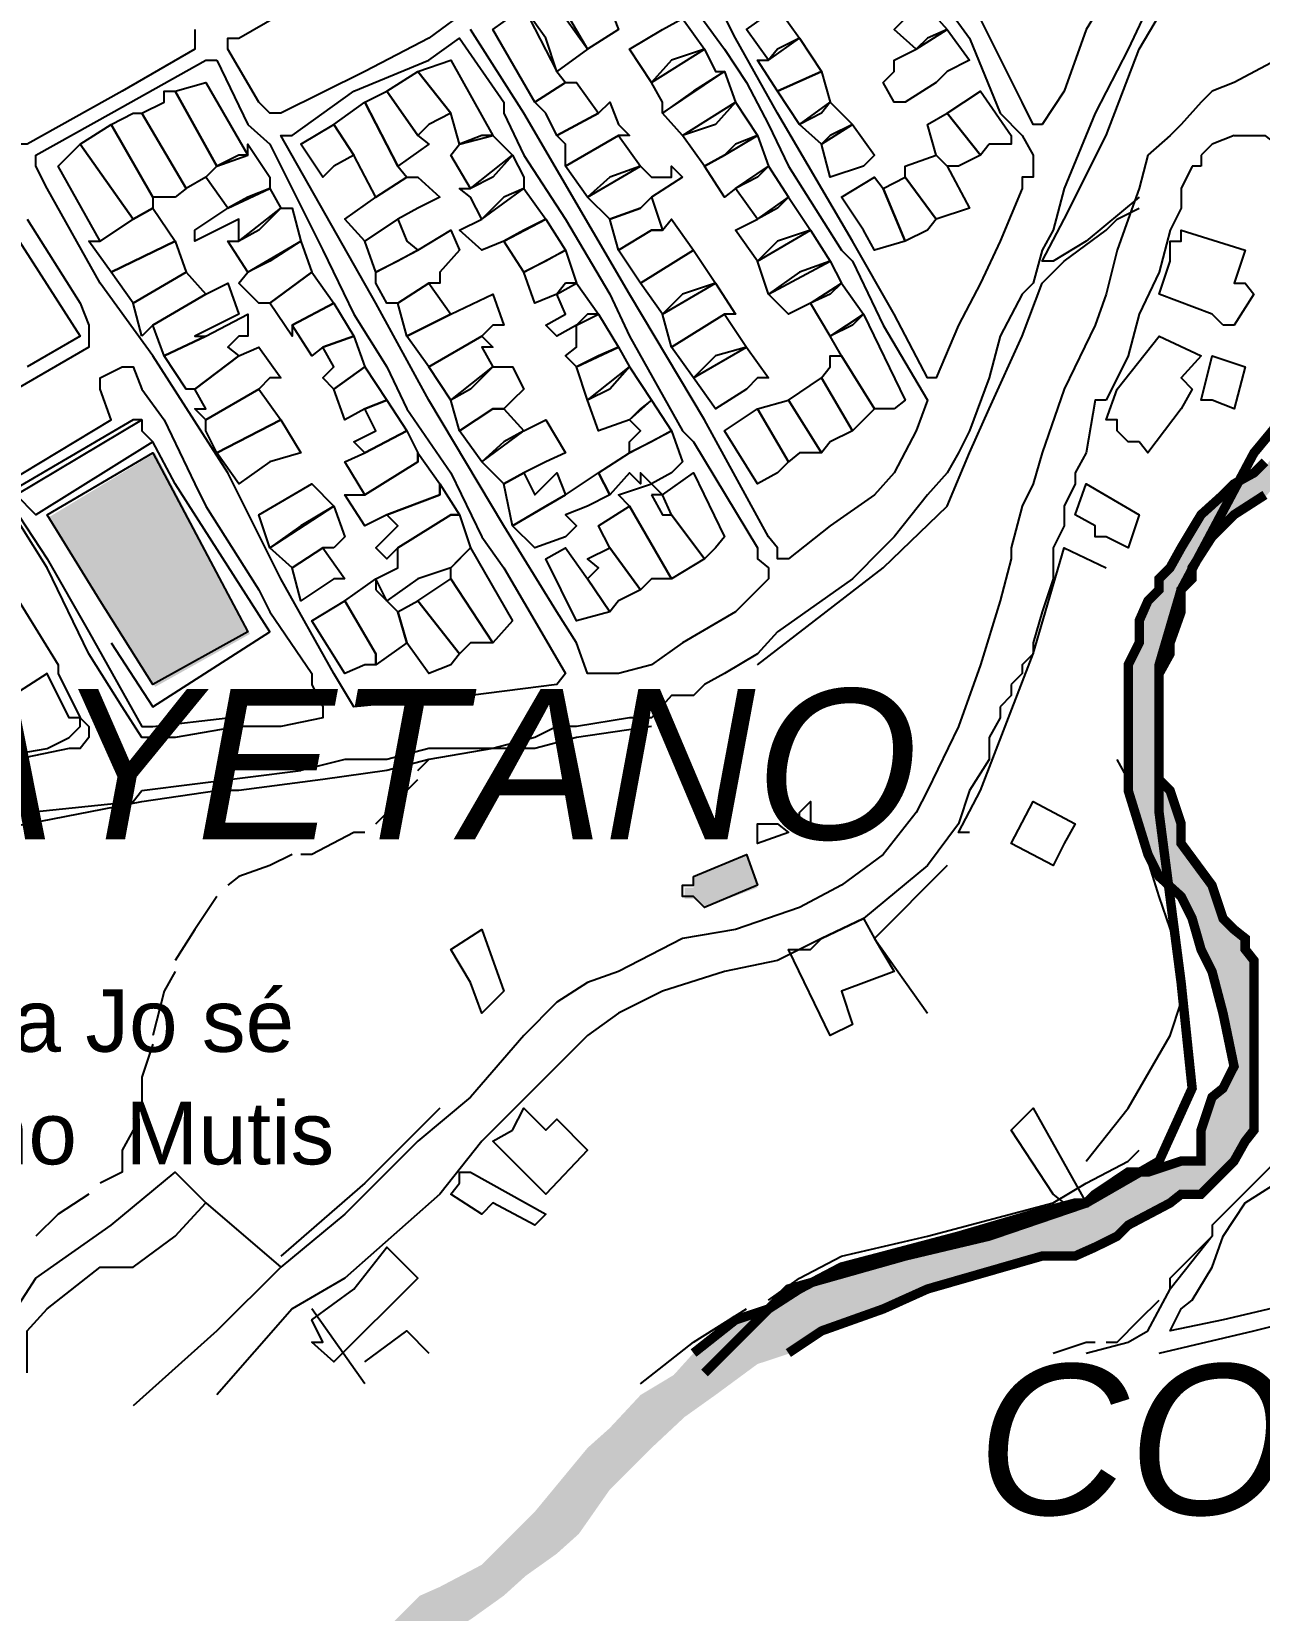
# Model space of a CAD drawing. Header units: millimetres. Extents: x -3588 to 75209, y -3737 to 38254.
# Drawn here: x 3840.2 to 3997.3, y 19993.7 to 20195.7 of the extents above; entities that cross this region are included whole.
import ezdxf

# ---------------------------------------------------------------- set-up
doc = ezdxf.new("R2010")
doc.units = ezdxf.units.MM
for name, color, linetype in [('H', 250, 'Continuous'), ('P', 253, 'Continuous'), ('T', 7, 'Continuous')]:
    doc.layers.add(name, color=color, linetype=linetype)

msp = doc.modelspace()

# ---------------------------------------------------------------- hatches: boundary and pattern name
at = {"layer": 'H', "linetype": 'Continuous'}
for points in [[(4041.519, 20194.553), (4041.519, 20186.375), (4037.566, 20182.422), (4033.325, 20178.469), (4029.372, 20175.636), (4027.964, 20171.699), (4025.419, 20170.275), (4024.011, 20167.458), (4019.786, 20163.506), (4017.241, 20158.144), (4014.408, 20155.312), (4013, 20152.495), (4011.88, 20149.95), (4009.047, 20147.134), (4007.639, 20144.589), (4005.094, 20143.181), (4005.094, 20141.773), (4003.686, 20140.364), (4002.278, 20138.94), (3999.461, 20137.82), (3998.325, 20136.411), (3994.084, 20133.579), (3991.555, 20131.05), (3988.722, 20126.809), (3988.722, 20125.401), (3987.314, 20124.264), (3987.314, 20121.448), (3985.906, 20117.495), (3985.906, 20116.087), (3984.77, 20113.254), (3984.77, 20110.725), (3984.77, 20109.301), (3984.77, 20105.076), (3984.77, 20102.531), (3984.77, 20099.715), (3985.906, 20098.29), (3987.314, 20094.338), (3987.314, 20091.521), (3991.555, 20086.16), (3992.675, 20082.207), (3994.084, 20080.798), (3995.508, 20079.39), (3995.508, 20077.966), (3996.916, 20076.845), (3996.916, 20072.604), (3996.916, 20068.652), (3996.916, 20065.835), (3996.916, 20063.29), (3996.916, 20059.065), (3996.916, 20055.112), (3995.508, 20053.688), (3994.084, 20050.871), (3991.555, 20048.327), (3990.131, 20046.919), (3987.314, 20046.919), (3985.906, 20045.51), (3980.545, 20042.966), (3979.136, 20041.557), (3976.592, 20040.149), (3973.759, 20038.741), (3969.806, 20038.741), (3954.859, 20034.788), (3949.481, 20031.955), (3945.256, 20030.547), (3941.303, 20029.426), (3937.351, 20026.594), (3933.11, 20025.185), (3927.748, 20021.233), (3923.795, 20018.416), (3919.57, 20014.463), (3914.209, 20009.102), (3910.256, 20003.452), (3907.424, 20000.908), (3903.471, 19998.091), (3900.654, 19995.547), (3896.701, 19992.714), (3892.46, 19989.897), (3888.507, 19988.777), (3884.282, 19985.944), (3881.738, 19984.536), (3880.329, 19983.128), (3878.921, 19981.991), (3878.921, 19980.583), (3877.513, 19979.175), (3877.513, 19977.766), (3876.376, 19976.342), (3873.56, 19975.222), (3872.135, 19975.222), (3872.135, 19973.814), (3869.607, 19972.389), (3868.183, 19970.981), (3865.366, 19968.452), (3862.821, 19965.62), (3861.413, 19962.803), (3860.005, 19962.803), (3857.188, 19961.667), (3853.235, 19958.85), (3850.402, 19957.442), (3846.449, 19954.897), (3845.041, 19954.897), (3845.041, 19953.489), (3843.633, 19952.065), (3843.633, 19950.656), (3843.633, 19948.128), (3842.497, 19943.887), (3842.497, 19939.934), (3842.497, 19935.693), (3842.497, 19934.572), (3842.497, 19933.164), (3841.088, 19931.74), (3839.68, 19928.923), (3838.272, 19927.803), (3835.727, 19926.379), (3832.91, 19926.379), (3831.486, 19926.379), (3826.125, 19926.379), (3823.308, 19926.379), (3820.763, 19927.803), (3819.355, 19927.803), (3817.947, 19928.923), (3816.539, 19930.331), (3816.539, 19931.74), (3815.402, 19935.693), (3813.994, 19941.342), (3813.994, 19943.887), (3812.586, 19946.703), (3811.161, 19952.065), (3808.633, 19956.017), (3807.208, 19957.442), (3807.208, 19958.85), (3805.8, 19958.85), (3801.847, 19960.258), (3799.03, 19960.258), (3797.622, 19960.258), (3796.214, 19958.85), (3795.078, 19957.442), (3793.669, 19956.017), (3792.261, 19954.897), (3790.837, 19953.489), (3789.428, 19949.248), (3788.308, 19946.703), (3785.475, 19941.342), (3782.659, 19935.693), (3781.522, 19930.331), (3780.114, 19926.379), (3780.114, 19924.97), (3781.522, 19923.562), (3781.522, 19922.154), (3782.659, 19921.017), (3784.067, 19919.609), (3786.884, 19918.201), (3790.837, 19915.368), (3795.078, 19912.839), (3797.622, 19910.007), (3799.03, 19907.478), (3800.439, 19906.054), (3800.439, 19903.237), (3800.439, 19901.829), (3800.439, 19899.284), (3800.439, 19897.876), (3800.439, 19895.043), (3797.622, 19892.515), (3795.078, 19887.153), (3792.261, 19882.912), (3784.067, 19873.598), (3775.889, 19863.996), (3769.104, 19855.818), (3762.334, 19847.624), (3755.564, 19840.855), (3754.428, 19838.31), (3753.02, 19835.493), (3746.234, 19824.755), (3743.418, 19819.394), (3740.873, 19815.169), (3739.465, 19813.744), (3736.648, 19812.624), (3732.695, 19811.216), (3728.454, 19809.792), (3725.909, 19809.792), (3724.501, 19809.792), (3721.685, 19809.792), (3720.548, 19809.792), (3719.14, 19809.792), (3714.915, 19811.216), (3712.37, 19812.624), (3708.129, 19816.577), (3705.585, 19817.985), (3702.768, 19817.985), (3701.36, 19817.985), (3698.815, 19817.985), (3693.454, 19816.577), (3685.26, 19815.169), (3679.899, 19813.744), (3673.129, 19812.624), (3667.48, 19811.216), (3662.119, 19811.216), (3659.574, 19811.216), (3656.757, 19812.624), (3653.941, 19813.744), (3649.988, 19815.169), (3647.155, 19817.985), (3644.611, 19820.53), (3641.794, 19823.347), (3639.249, 19824.755), (3635.024, 19828.708), (3629.663, 19832.949), (3626.831, 19834.069), (3624.286, 19836.902), (3620.061, 19842.263), (3618.925, 19845.08), (3618.925, 19846.504), (3620.061, 19846.504), (3622.878, 19847.624), (3624.286, 19847.624), (3625.71, 19846.504), (3626.831, 19846.504), (3628.239, 19845.08), (3631.071, 19842.263), (3635.024, 19838.31), (3639.249, 19834.069), (3641.794, 19831.541), (3646.035, 19827.3), (3649.988, 19824.755), (3652.805, 19823.347), (3655.349, 19820.53), (3659.574, 19819.394), (3662.119, 19817.985), (3664.935, 19817.985), (3668.888, 19817.985), (3674.266, 19817.985), (3682.443, 19819.394), (3686.684, 19819.394), (3690.637, 19820.53), (3693.454, 19821.938), (3695.999, 19823.347), (3700.224, 19821.938), (3702.768, 19821.938), (3707.009, 19820.53), (3709.538, 19819.394), (3712.37, 19817.985), (3714.915, 19813.744), (3721.685, 19815.169), (3727.334, 19815.169), (3731.287, 19816.577), (3736.648, 19817.985), (3740.873, 19824.755), (3744.826, 19830.116), (3747.659, 19836.902), (3751.611, 19843.671), (3755.564, 19849.033), (3759.789, 19854.394), (3766.559, 19862.588), (3781.522, 19877.551), (3786.884, 19884.321), (3789.428, 19889.682), (3790.837, 19891.09), (3792.261, 19893.923), (3792.261, 19896.468), (3793.669, 19899.284), (3793.669, 19901.829), (3792.261, 19904.646), (3790.837, 19906.054), (3789.428, 19908.598), (3786.884, 19911.415), (3782.659, 19914.248), (3778.706, 19916.792), (3775.889, 19918.201), (3775.889, 19919.609), (3774.753, 19921.017), (3774.753, 19923.562), (3774.753, 19927.803), (3774.753, 19931.74), (3777.297, 19938.525), (3780.114, 19942.478), (3782.659, 19946.703), (3784.067, 19950.656), (3786.884, 19956.017), (3789.428, 19958.85), (3790.837, 19960.258), (3792.261, 19961.667), (3793.669, 19962.803), (3795.078, 19962.803), (3797.622, 19964.211), (3800.439, 19964.211), (3804.392, 19964.211), (3808.633, 19962.803), (3809.753, 19962.803), (3811.161, 19960.258), (3812.586, 19957.442), (3815.402, 19954.897), (3817.947, 19946.703), (3820.763, 19942.478), (3820.763, 19938.525), (3822.172, 19937.117), (3822.172, 19934.572), (3823.308, 19933.164), (3823.308, 19931.74), (3826.125, 19930.331), (3827.533, 19928.923), (3828.957, 19928.923), (3830.078, 19928.923), (3832.91, 19930.331), (3835.727, 19931.74), (3836.863, 19933.164), (3838.272, 19934.572), (3839.68, 19935.693), (3839.68, 19938.525), (3839.68, 19939.934), (3839.68, 19942.478), (3839.68, 19945.295), (3839.68, 19949.248), (3841.088, 19952.065), (3842.497, 19953.489), (3842.497, 19954.897), (3845.041, 19957.442), (3847.858, 19958.85), (3850.402, 19960.258), (3851.811, 19961.667), (3854.643, 19962.803), (3857.188, 19964.211), (3860.005, 19967.028), (3861.413, 19968.452), (3863.958, 19970.981), (3865.366, 19973.814), (3868.183, 19975.222), (3869.607, 19976.342), (3872.135, 19979.175), (3872.135, 19981.991), (3873.56, 19981.991), (3874.968, 19983.128), (3876.376, 19983.128), (3878.921, 19985.944), (3880.329, 19987.353), (3881.738, 19988.777), (3883.146, 19989.897), (3884.282, 19989.897), (3885.691, 19991.306), (3888.507, 19994.138), (3889.932, 19995.547), (3892.46, 19996.667), (3897.837, 19999.5), (3900.654, 20002.316), (3904.607, 20006.269), (3911.377, 20014.463), (3914.209, 20016.992), (3918.162, 20021.233), (3922.387, 20023.777), (3924.932, 20026.594), (3930.581, 20030.547), (3934.534, 20031.955), (3938.487, 20034.788), (3944.12, 20037.316), (3949.481, 20038.741), (3958.812, 20041.557), (3968.398, 20044.102), (3973.759, 20045.51), (3975.183, 20045.51), (3976.592, 20046.919), (3980.545, 20049.751), (3981.953, 20049.751), (3983.361, 20049.751), (3987.314, 20050.871), (3988.722, 20050.871), (3990.131, 20050.871), (3990.131, 20052.28), (3990.131, 20055.112), (3991.555, 20059.065), (3992.675, 20060.474), (3994.084, 20063.29), (3992.675, 20070.076), (3991.555, 20075.437), (3990.131, 20077.966), (3988.722, 20082.207), (3987.314, 20084.751), (3984.77, 20087.568), (3983.361, 20090.401), (3980.545, 20098.29), (3980.545, 20099.715), (3980.545, 20102.531), (3980.545, 20105.076), (3980.545, 20109.301), (3980.545, 20111.846), (3980.545, 20114.662), (3981.953, 20117.495), (3981.953, 20120.039), (3983.361, 20122.856), (3984.77, 20124.264), (3984.77, 20125.401), (3985.906, 20126.809), (3987.314, 20129.626), (3990.131, 20133.579), (3992.675, 20136.411), (3994.084, 20137.82), (3996.916, 20138.94), (3998.325, 20140.364), (3999.461, 20141.773), (4000.869, 20141.773), (4002.278, 20143.181), (4003.686, 20144.589), (4006.231, 20147.134), (4006.231, 20148.542), (4007.639, 20149.95), (4009.047, 20151.375), (4010.456, 20153.903), (4010.456, 20155.312), (4011.88, 20156.736), (4013, 20158.144), (4013, 20159.265), (4013, 20162.097), (4014.408, 20163.506), (4015.833, 20164.914), (4017.241, 20167.458), (4018.649, 20170.275), (4019.786, 20171.699), (4018.649, 20172.82), (4018.649, 20174.228), (4019.786, 20175.636), (4021.194, 20177.061), (4022.602, 20179.589), (4024.011, 20179.589), (4025.419, 20181.014), (4026.555, 20182.422), (4029.372, 20185.239), (4032.205, 20187.783), (4036.157, 20190.6), (4037.566, 20192.024), (4041.519, 20194.553), (4041.519, 20194.553)], [(3856.052, 20111.846), (3842.497, 20133.579), (3856.052, 20141.773), (3868.183, 20118.615), (3856.052, 20111.846), (3856.052, 20111.846)], [(3924.932, 20087.568), (3931.701, 20090.401), (3933.11, 20086.16), (3926.34, 20083.615), (3924.932, 20084.751), (3923.795, 20084.751), (3923.795, 20086.16), (3924.932, 20086.16), (3924.932, 20087.568), (3924.932, 20087.568)]]:
    msp.add_hatch(color=256, dxfattribs=at).paths.add_polyline_path(points)

# ---------------------------------------------------------------- linework, layer by layer
at = {"layer": 'P'}
for points in [[(3966.989, 20240.852), (3969.534, 20235.49), (3972.351, 20231.249), (3973.759, 20227.296), (3977.712, 20220.527), (3983.073, 20212.349), (3981.953, 20210.925), (3979.136, 20206.972), (3977.712, 20200.202), (3975.183, 20195.961), (3972.351, 20188.071), (3969.534, 20183.83), (3968.398, 20183.83), (3966.989, 20186.647), (3960.22, 20200.202), (3953.434, 20210.925), (3946.665, 20221.935), (3939.895, 20235.49), (3941.303, 20236.611), (3961.628, 20249.045), (3962.748, 20249.045), (3962.748, 20246.213), (3966.989, 20240.852)], [(3957.387, 20198.794), (3960.22, 20194.841), (3964.173, 20185.239), (3966.989, 20182.422), (3968.398, 20179.877), (3968.398, 20177.061), (3966.989, 20177.061), (3966.989, 20175.636), (3964.173, 20168.867), (3961.628, 20163.506), (3958.812, 20158.144), (3955.979, 20151.375), (3954.859, 20151.375), (3950.618, 20159.553), (3945.256, 20168.867), (3935.654, 20185.239), (3930.293, 20194.841), (3924.932, 20205.563)], [(3861.125, 20195.961), (3861.125, 20194.841), (3861.125, 20193.433), (3851.811, 20188.071), (3839.68, 20181.286), (3838.272, 20181.286), (3836.863, 20182.422), (3832.91, 20188.071), (3824.716, 20204.155)], [(3922.099, 20202.747), (3928.885, 20193.433), (3931.701, 20189.192), (3934.534, 20183.83), (3937.062, 20178.469), (3943.848, 20167.747), (3945.256, 20166.322), (3949.209, 20158.144), (3954.859, 20148.542), (3953.434, 20144.589), (3950.618, 20139.228), (3948.073, 20136.411), (3942.424, 20132.458), (3937.062, 20128.217), (3935.654, 20128.217), (3935.654, 20129.626), (3934.534, 20131.05), (3926.34, 20145.998), (3916.738, 20162.097), (3903.199, 20185.239), (3896.413, 20195.961)], [(3908.56, 20197.385), (3907.424, 20200.202), (3911.377, 20202.747), (3914.209, 20198.794), (3915.329, 20195.961), (3911.377, 20193.433), (3908.56, 20197.385)], [(3906.015, 20194.841), (3903.199, 20198.794), (3907.424, 20200.202), (3911.377, 20193.433), (3907.424, 20190.6), (3906.015, 20194.841)], [(3981.953, 20174.516), (3975.183, 20168.867), (3970.942, 20166.322), (3969.534, 20166.322), (3972.351, 20171.699), (3977.712, 20182.422), (3981.953, 20193.433), (3985.906, 20200.202)], [(3896.413, 20198.794), (3891.052, 20194.841), (3882.874, 20190.6), (3872.135, 20185.239), (3870.727, 20185.239), (3869.319, 20186.647), (3865.366, 20193.433), (3865.366, 20194.841), (3866.774, 20194.841), (3873.56, 20198.794)], [(3907.424, 20190.6), (3908.56, 20189.192), (3904.607, 20186.647), (3899.246, 20195.961), (3903.199, 20198.794), (3907.424, 20190.6)], [(3935.654, 20193.433), (3934.534, 20192.024), (3931.701, 20195.961), (3935.654, 20198.794), (3938.487, 20194.841), (3935.654, 20193.433)], [(3954.859, 20194.841), (3953.434, 20193.433), (3950.618, 20195.961), (3952.026, 20197.385), (3954.859, 20198.794), (3957.387, 20195.961), (3954.859, 20194.841)], [(3983.073, 20198.794), (3980.545, 20193.433)], [(3922.099, 20192.024), (3919.57, 20189.192), (3916.738, 20193.433), (3920.979, 20195.961), (3923.523, 20197.385), (3926.34, 20193.433), (3922.099, 20192.024)], [(3891.052, 20192.024), (3895.005, 20194.841), (3900.654, 20186.647), (3900.654, 20185.239), (3903.199, 20179.877), (3908.56, 20171.699), (3914.209, 20162.097), (3916.738, 20156.736), (3923.523, 20144.589), (3924.932, 20143.181), (3933.11, 20129.626), (3933.11, 20128.217), (3934.534, 20127.097), (3934.534, 20125.673), (3930.293, 20121.448), (3923.523, 20117.495), (3919.57, 20114.662), (3915.329, 20113.542), (3912.785, 20113.542), (3911.377, 20113.542), (3909.968, 20117.495), (3907.424, 20121.448), (3900.654, 20132.458), (3891.052, 20148.542), (3884.282, 20160.961), (3872.135, 20182.422), (3873.56, 20182.422), (3881.45, 20188.071), (3891.052, 20192.024)], [(3935.654, 20188.071), (3933.11, 20192.024), (3934.534, 20192.024), (3938.487, 20194.841), (3941.303, 20190.6), (3935.654, 20188.071)], [(3957.387, 20190.6), (3955.979, 20189.192), (3952.026, 20186.647), (3950.618, 20186.647), (3949.209, 20189.192), (3950.618, 20190.6), (3950.618, 20192.024), (3953.434, 20193.433), (3957.387, 20195.961), (3960.22, 20192.024), (3957.387, 20190.6)], [(3924.932, 20188.071), (3920.979, 20185.239), (3920.979, 20186.647), (3919.57, 20189.192), (3926.34, 20193.433), (3927.748, 20190.6), (3928.885, 20190.6), (3924.932, 20188.071)], [(3980.545, 20193.433), (3976.304, 20185.239)], [(3863.958, 20192.024), (3867.91, 20183.83), (3870.727, 20181.286), (3877.513, 20167.747), (3881.45, 20159.553), (3885.691, 20152.783), (3888.235, 20147.422), (3893.884, 20139.228), (3897.837, 20131.05), (3900.654, 20127.097), (3904.607, 20120.312), (3908.56, 20113.542), (3907.424, 20112.134), (3896.413, 20110.725), (3881.45, 20109.301), (3878.921, 20113.542), (3872.135, 20125.673), (3865.366, 20139.228), (3855.764, 20154.191), (3848.994, 20163.506), (3842.224, 20175.636), (3840.8, 20178.469), (3840.8, 20179.877), (3850.402, 20185.239), (3862.549, 20192.024), (3863.958, 20192.024)], [(3891.052, 20183.83), (3889.643, 20182.422), (3885.691, 20188.071), (3889.643, 20190.6), (3893.884, 20185.239), (3891.052, 20183.83)], [(3897.837, 20182.422), (3895.005, 20181.286), (3893.884, 20185.239), (3889.643, 20190.6), (3893.884, 20192.024), (3899.246, 20182.422), (3897.837, 20182.422)], [(3927.748, 20183.83), (3923.523, 20182.422), (3920.979, 20185.239), (3928.885, 20190.6), (3930.293, 20186.647), (3927.748, 20183.83)], [(3941.303, 20185.239), (3938.487, 20183.83), (3935.654, 20188.071), (3941.303, 20190.6), (3942.424, 20186.647), (3941.303, 20185.239)], [(3999.461, 20192.024), (3994.084, 20189.192), (3991.267, 20188.071), (3989.859, 20186.647)], [(3862.549, 20177.061), (3860.005, 20175.636), (3854.355, 20185.239), (3857.188, 20186.647), (3857.188, 20188.071), (3858.596, 20188.071), (3863.958, 20178.469), (3862.549, 20177.061)], [(3866.774, 20179.877), (3863.958, 20178.469), (3858.596, 20188.071), (3862.549, 20189.192), (3867.91, 20179.877), (3866.774, 20179.877)], [(3889.643, 20182.422), (3891.052, 20181.286), (3887.099, 20178.469), (3882.874, 20186.647), (3885.691, 20188.071), (3889.643, 20182.422)], [(3906.015, 20185.239), (3904.607, 20186.647), (3908.56, 20189.192), (3909.968, 20189.192), (3912.785, 20185.239), (3907.424, 20182.422), (3906.015, 20185.239)], [(3962.748, 20181.286), (3961.628, 20179.877), (3957.387, 20185.239), (3961.628, 20188.071), (3965.581, 20182.422), (3965.581, 20181.286), (3962.748, 20181.286)], [(3887.099, 20178.469), (3888.235, 20177.061), (3884.282, 20174.516), (3881.45, 20179.877), (3878.921, 20183.83), (3882.874, 20186.647), (3887.099, 20178.469)], [(3915.329, 20182.422), (3908.56, 20178.469), (3908.56, 20181.286), (3907.424, 20182.422), (3912.785, 20185.239), (3914.209, 20186.647), (3915.329, 20183.83), (3916.738, 20182.422), (3915.329, 20182.422)], [(3930.293, 20181.286), (3928.885, 20179.877), (3926.34, 20178.469), (3923.523, 20182.422), (3930.293, 20186.647), (3933.11, 20182.422), (3930.293, 20181.286)], [(3942.424, 20182.422), (3941.303, 20181.286), (3938.487, 20183.83), (3942.424, 20186.647), (3945.256, 20183.83), (3942.424, 20182.422)], [(3989.859, 20186.647), (3987.314, 20183.83)], [(3858.596, 20174.516), (3855.764, 20174.516), (3850.402, 20183.83), (3853.235, 20185.239), (3854.355, 20185.239), (3860.005, 20175.636), (3858.596, 20174.516)], [(3958.812, 20178.469), (3957.387, 20178.469), (3955.979, 20179.877), (3954.859, 20183.83), (3957.387, 20185.239), (3961.628, 20179.877), (3958.812, 20178.469)], [(3976.304, 20185.239), (3972.351, 20175.636)], [(3855.764, 20173.108), (3853.235, 20171.699), (3846.449, 20181.286), (3850.402, 20183.83), (3855.764, 20174.516), (3855.764, 20173.108)], [(3878.921, 20178.469), (3877.513, 20177.061), (3874.68, 20181.286), (3878.921, 20183.83), (3881.45, 20179.877), (3878.921, 20178.469)], [(3899.246, 20177.061), (3896.413, 20175.636), (3893.884, 20179.877), (3895.005, 20181.286), (3899.246, 20182.422), (3901.774, 20179.877), (3899.246, 20177.061)], [(3914.209, 20177.061), (3911.377, 20174.516), (3908.56, 20178.469), (3915.329, 20182.422), (3918.162, 20178.469), (3914.209, 20177.061)], [(3933.11, 20177.061), (3930.293, 20175.636), (3928.885, 20174.516), (3926.34, 20178.469), (3928.885, 20179.877), (3933.11, 20182.422), (3934.534, 20178.469), (3933.11, 20177.061)], [(3946.665, 20178.469), (3942.424, 20177.061), (3941.303, 20181.286), (3945.256, 20183.83), (3948.073, 20179.877), (3946.665, 20178.469)], [(3985.906, 20182.422), (3983.073, 20179.877)], [(3987.314, 20183.83), (3985.906, 20182.422)], [(3994.084, 20182.422), (3991.267, 20181.286), (3989.859, 20179.877)], [(3994.084, 20182.422), (3995.508, 20182.422), (3998.037, 20182.422), (3999.461, 20181.286), (4002.278, 20181.286), (4003.398, 20179.877)], [(3848.994, 20168.867), (3843.633, 20178.469), (3846.449, 20181.286), (3853.235, 20171.699), (3848.994, 20168.867)], [(3867.91, 20174.516), (3865.366, 20173.108), (3862.549, 20177.061), (3863.958, 20178.469), (3867.91, 20179.877), (3867.91, 20181.286), (3870.727, 20177.061), (3870.727, 20175.636), (3867.91, 20174.516)], [(3900.654, 20174.516), (3897.837, 20171.699), (3896.413, 20174.516), (3895.005, 20175.636), (3896.413, 20175.636), (3901.774, 20179.877), (3903.199, 20177.061), (3903.199, 20175.636), (3900.654, 20174.516)], [(3923.523, 20177.061), (3919.57, 20174.516), (3918.162, 20173.108), (3914.209, 20171.699), (3911.377, 20174.516), (3918.162, 20178.469), (3919.57, 20177.061), (3920.979, 20177.061), (3922.099, 20177.061), (3922.099, 20178.469), (3923.523, 20177.061)], [(3935.654, 20173.108), (3933.11, 20171.699), (3930.293, 20175.636), (3934.534, 20178.469), (3937.062, 20174.516), (3935.654, 20173.108)], [(3957.387, 20178.469), (3960.22, 20173.108), (3955.979, 20171.699), (3952.026, 20177.061), (3952.026, 20178.469), (3955.979, 20179.877), (3957.387, 20178.469)], [(3983.073, 20179.877), (3981.953, 20175.636)], [(3988.722, 20178.469), (3987.314, 20175.636)], [(3989.859, 20178.469), (3988.722, 20178.469)], [(3989.859, 20179.877), (3989.859, 20178.469)], [(3889.643, 20173.108), (3887.099, 20171.699), (3882.874, 20168.867), (3880.329, 20171.699), (3884.282, 20174.516), (3888.235, 20177.061), (3889.643, 20177.061), (3892.46, 20174.516), (3889.643, 20173.108)], [(3946.665, 20170.275), (3943.848, 20174.516), (3948.073, 20177.061), (3949.209, 20175.636), (3952.026, 20168.867), (3948.073, 20167.747), (3946.665, 20170.275)], [(3954.859, 20170.275), (3952.026, 20168.867), (3949.209, 20175.636), (3952.026, 20177.061), (3955.979, 20171.699), (3954.859, 20170.275)], [(3869.319, 20170.275), (3866.774, 20168.867), (3866.774, 20171.699), (3861.125, 20168.867), (3861.125, 20170.275), (3865.366, 20173.108), (3870.727, 20175.636), (3872.135, 20173.108), (3869.319, 20170.275)], [(3903.199, 20170.275), (3900.654, 20168.867), (3897.837, 20167.747), (3895.005, 20170.275), (3897.837, 20171.699), (3903.199, 20175.636), (3906.015, 20171.699), (3903.199, 20170.275)], [(3920.979, 20170.275), (3919.57, 20170.275), (3915.329, 20167.747), (3914.209, 20171.699), (3918.162, 20173.108), (3919.57, 20174.516), (3920.979, 20170.275)], [(3935.654, 20168.867), (3933.11, 20166.322), (3930.293, 20170.275), (3933.11, 20171.699), (3937.062, 20174.516), (3939.895, 20170.275), (3935.654, 20168.867)], [(3972.351, 20175.636), (3970.942, 20170.275), (3969.534, 20167.747)], [(3981.953, 20175.636), (3980.545, 20171.699)], [(3987.314, 20174.516), (3987.314, 20173.108), (3985.906, 20170.275)], [(3987.314, 20175.636), (3987.314, 20174.516)], [(3850.402, 20164.914), (3847.586, 20168.867), (3848.994, 20168.867), (3853.235, 20171.699), (3855.764, 20173.108), (3858.596, 20168.867), (3850.402, 20164.914)], [(3870.727, 20166.322), (3867.91, 20164.914), (3865.366, 20168.867), (3866.774, 20168.867), (3872.135, 20173.108), (3873.56, 20173.108), (3874.68, 20168.867), (3870.727, 20166.322)], [(3933.11, 20114.662), (3949.209, 20127.097), (3957.387, 20134.987), (3960.22, 20141.773), (3962.748, 20147.422), (3966.989, 20156.736), (3969.534, 20163.506), (3972.351, 20166.322), (3977.712, 20170.275), (3979.136, 20171.699), (3981.953, 20173.108)], [(3839.68, 20171.699), (3846.449, 20160.961), (3847.586, 20158.144), (3847.586, 20156.736), (3847.586, 20155.312), (3831.486, 20145.998)], [(3836.863, 20171.699), (3846.449, 20156.736), (3839.68, 20152.783)], [(3887.099, 20166.322), (3884.282, 20164.914), (3882.874, 20168.867), (3887.099, 20171.699), (3888.235, 20168.867), (3889.643, 20167.747), (3887.099, 20166.322)], [(3887.099, 20160.961), (3885.691, 20160.961), (3884.282, 20163.506), (3884.282, 20164.914), (3889.643, 20167.747), (3893.884, 20170.275), (3895.005, 20167.747), (3892.46, 20164.914), (3892.46, 20163.506), (3891.052, 20163.506), (3887.099, 20160.961)], [(3906.015, 20166.322), (3903.199, 20164.914), (3900.654, 20168.867), (3906.015, 20171.699), (3908.56, 20167.747), (3906.015, 20166.322)], [(3918.162, 20163.506), (3915.329, 20167.747), (3919.57, 20170.275), (3920.979, 20170.275), (3922.099, 20171.699), (3924.932, 20167.747), (3918.162, 20163.506)], [(3938.487, 20164.914), (3934.534, 20162.097), (3933.11, 20166.322), (3939.895, 20170.275), (3942.424, 20166.322), (3938.487, 20164.914)], [(3980.545, 20171.699), (3979.136, 20167.747)], [(3992.675, 20158.144), (3991.267, 20159.553), (3984.497, 20162.097), (3985.906, 20166.322), (3985.906, 20168.867), (3987.314, 20168.867), (3987.314, 20170.275), (3995.508, 20167.747), (3994.084, 20163.506), (3995.508, 20163.506), (3996.628, 20162.097), (3994.084, 20158.144), (3992.675, 20158.144)], [(3985.906, 20170.275), (3984.497, 20164.914)], [(3853.235, 20160.961), (3850.402, 20164.914), (3858.596, 20168.867), (3860.005, 20164.914), (3853.235, 20160.961)], [(3876.088, 20164.914), (3870.727, 20160.961), (3869.319, 20160.961), (3866.774, 20163.506), (3867.91, 20164.914), (3874.68, 20168.867), (3876.088, 20164.914)], [(3908.56, 20163.506), (3907.424, 20162.097), (3904.607, 20160.961), (3903.199, 20164.914), (3908.56, 20167.747), (3909.968, 20163.506), (3908.56, 20163.506)], [(3923.523, 20162.097), (3920.979, 20159.553), (3918.162, 20163.506), (3924.932, 20167.747), (3927.748, 20163.506), (3923.523, 20162.097)], [(3942.424, 20162.097), (3939.895, 20160.961), (3937.062, 20159.553), (3934.534, 20162.097), (3942.424, 20166.322), (3943.848, 20163.506), (3942.424, 20162.097)], [(3969.534, 20167.747), (3968.398, 20163.506)], [(3979.136, 20167.747), (3977.712, 20162.097)], [(3854.355, 20156.736), (3853.235, 20160.961), (3860.005, 20164.914), (3862.549, 20162.097), (3855.764, 20158.144), (3854.355, 20156.736)], [(3878.921, 20160.961), (3873.56, 20158.144), (3873.56, 20156.736), (3870.727, 20160.961), (3876.088, 20164.914), (3878.921, 20160.961)], [(3984.497, 20164.914), (3981.953, 20159.553)], [(3863.958, 20158.144), (3861.125, 20156.736), (3862.549, 20156.736), (3857.188, 20154.191), (3855.764, 20158.144), (3862.549, 20162.097), (3865.366, 20163.506), (3866.774, 20159.553), (3863.958, 20158.144)], [(3891.052, 20158.144), (3888.235, 20156.736), (3887.099, 20160.961), (3891.052, 20163.506), (3893.884, 20159.553), (3891.052, 20158.144)], [(3899.246, 20158.144), (3897.837, 20156.736), (3891.052, 20152.783), (3888.235, 20156.736), (3893.884, 20159.553), (3899.246, 20162.097), (3900.654, 20158.144), (3899.246, 20158.144)], [(3911.377, 20159.553), (3909.968, 20158.144), (3907.424, 20156.736), (3906.015, 20158.144), (3908.56, 20159.553), (3907.424, 20162.097), (3909.968, 20163.506), (3912.785, 20159.553), (3911.377, 20159.553)], [(3928.885, 20159.553), (3922.099, 20155.312), (3920.979, 20159.553), (3927.748, 20163.506), (3930.293, 20159.553), (3928.885, 20159.553)], [(3945.256, 20158.144), (3942.424, 20156.736), (3939.895, 20160.961), (3943.848, 20163.506), (3946.665, 20159.553), (3945.256, 20158.144)], [(3968.398, 20163.506), (3966.989, 20162.097), (3964.173, 20156.736)], [(3977.712, 20162.097), (3976.304, 20158.144)], [(3881.45, 20156.736), (3877.513, 20155.312), (3876.088, 20154.191), (3873.56, 20158.144), (3878.921, 20160.961), (3881.45, 20156.736)], [(3866.774, 20156.736), (3865.366, 20155.312), (3866.774, 20154.191), (3861.125, 20149.95), (3860.005, 20149.95), (3857.188, 20154.191), (3862.549, 20156.736), (3867.91, 20159.553), (3867.91, 20156.736), (3866.774, 20156.736)], [(3912.785, 20154.191), (3909.968, 20152.783), (3908.56, 20154.191), (3909.968, 20155.312), (3909.968, 20158.144), (3912.785, 20159.553), (3915.329, 20155.312), (3912.785, 20154.191)], [(3927.748, 20154.191), (3924.932, 20151.375), (3922.099, 20155.312), (3928.885, 20159.553), (3931.701, 20155.312), (3927.748, 20154.191)], [(3950.618, 20147.422), (3948.073, 20147.422), (3943.848, 20154.191), (3942.424, 20156.736), (3946.665, 20159.553), (3952.026, 20148.542), (3950.618, 20147.422)], [(3976.304, 20158.144), (3972.351, 20149.95)], [(3981.953, 20159.553), (3980.545, 20154.191)], [(3882.874, 20152.783), (3878.921, 20149.95), (3877.513, 20151.375), (3878.921, 20152.783), (3877.513, 20155.312), (3881.45, 20156.736), (3882.874, 20152.783)], [(3896.413, 20149.95), (3893.884, 20148.542), (3891.052, 20152.783), (3897.837, 20156.736), (3899.246, 20155.312), (3897.837, 20155.312), (3899.246, 20152.783), (3896.413, 20149.95)], [(3964.173, 20156.736), (3962.748, 20151.375), (3960.22, 20144.589), (3958.812, 20141.773)], [(3981.953, 20143.181), (3980.545, 20143.181), (3979.136, 20144.589), (3979.136, 20145.998), (3977.712, 20145.998), (3979.136, 20149.95), (3984.497, 20156.736), (3989.859, 20154.191), (3987.314, 20151.375), (3988.722, 20149.95), (3987.314, 20147.422), (3983.073, 20141.773), (3981.953, 20143.181)], [(3870.727, 20151.375), (3869.319, 20149.95), (3862.549, 20145.998), (3861.125, 20147.422), (3862.549, 20147.422), (3861.125, 20149.95), (3866.774, 20154.191), (3869.319, 20155.312), (3872.135, 20151.375), (3870.727, 20151.375)], [(3914.209, 20149.95), (3911.377, 20148.542), (3909.968, 20152.783), (3915.329, 20155.312), (3916.738, 20152.783), (3914.209, 20149.95)], [(3933.11, 20151.375), (3931.701, 20149.95), (3927.748, 20147.422), (3924.932, 20151.375), (3931.701, 20155.312), (3934.534, 20151.375), (3933.11, 20151.375)], [(3946.665, 20145.998), (3945.256, 20144.589), (3941.303, 20151.375), (3942.424, 20152.783), (3942.424, 20154.191), (3943.848, 20154.191), (3948.073, 20147.422), (3946.665, 20145.998)], [(3980.545, 20154.191), (3977.712, 20148.542)], [(3991.267, 20148.542), (3989.859, 20148.542), (3991.267, 20154.191), (3995.508, 20152.783), (3994.084, 20147.422), (3991.267, 20148.542)], [(3836.863, 20137.82), (3850.402, 20145.998), (3848.994, 20149.95), (3848.994, 20151.375), (3851.811, 20152.783), (3853.235, 20152.783), (3854.355, 20149.95)], [(3885.691, 20148.542), (3882.874, 20147.422), (3880.329, 20145.998), (3878.921, 20149.95), (3882.874, 20152.783), (3885.691, 20148.542)], [(3901.774, 20148.542), (3900.654, 20147.422), (3899.246, 20147.422), (3895.005, 20144.589), (3893.884, 20148.542), (3899.246, 20152.783), (3901.774, 20152.783), (3903.199, 20149.95), (3901.774, 20148.542)], [(3918.162, 20147.422), (3916.738, 20145.998), (3912.785, 20144.589), (3911.377, 20148.542), (3916.738, 20152.783), (3919.57, 20148.542), (3918.162, 20147.422)], [(3854.355, 20149.95), (3857.188, 20145.998), (3861.125, 20137.82), (3862.549, 20134.987), (3869.319, 20124.264), (3870.727, 20121.448), (3876.088, 20113.542), (3876.088, 20112.134), (3877.513, 20109.301), (3877.513, 20107.893), (3872.135, 20106.772), (3866.774, 20106.772), (3858.596, 20105.348), (3854.355, 20105.348), (3851.811, 20109.301), (3847.586, 20116.087), (3842.224, 20127.097), (3835.439, 20137.82)], [(3862.549, 20144.589), (3862.549, 20145.998), (3869.319, 20149.95), (3872.135, 20145.998), (3863.958, 20141.773), (3862.549, 20144.589)], [(3942.424, 20143.181), (3941.303, 20141.773), (3937.062, 20148.542), (3941.303, 20151.375), (3945.256, 20144.589), (3942.424, 20143.181)], [(3972.351, 20149.95), (3969.534, 20141.773)], [(3888.235, 20144.589), (3882.874, 20141.773), (3881.45, 20143.181), (3884.282, 20144.589), (3882.874, 20147.422), (3885.691, 20148.542), (3888.235, 20144.589)], [(3919.57, 20143.181), (3916.738, 20141.773), (3916.738, 20143.181), (3918.162, 20144.589), (3916.738, 20145.998), (3919.57, 20148.542), (3922.099, 20144.589), (3919.57, 20143.181)], [(3938.487, 20141.773), (3937.062, 20140.636), (3933.11, 20147.422), (3937.062, 20148.542), (3941.303, 20141.773), (3938.487, 20141.773)], [(3977.712, 20148.542), (3976.304, 20148.542), (3975.183, 20141.773), (3973.759, 20139.228)], [(3854.355, 20145.998), (3853.235, 20145.998), (3836.863, 20136.411), (3842.224, 20128.217), (3847.586, 20118.903), (3854.355, 20106.772), (3855.764, 20106.772), (3865.366, 20107.893), (3866.774, 20106.772)], [(3854.355, 20144.589), (3855.764, 20143.181), (3840.8, 20133.867), (3838.272, 20136.411), (3854.355, 20145.998), (3854.355, 20144.589)], [(3870.727, 20140.636), (3866.774, 20137.82), (3863.958, 20141.773), (3872.135, 20145.998), (3874.68, 20141.773), (3870.727, 20140.636)], [(3900.654, 20143.181), (3897.837, 20140.636), (3895.005, 20144.589), (3899.246, 20147.422), (3900.654, 20147.422), (3903.199, 20144.589), (3900.654, 20143.181)], [(3906.015, 20140.636), (3903.199, 20139.228), (3900.654, 20137.82), (3897.837, 20140.636), (3903.199, 20144.589), (3906.015, 20145.998), (3908.56, 20141.773), (3906.015, 20140.636)], [(3935.654, 20139.228), (3933.11, 20137.82), (3928.885, 20144.589), (3933.11, 20147.422), (3937.062, 20140.636), (3935.654, 20139.228)], [(3850.402, 20117.495), (3855.764, 20109.301), (3870.727, 20118.903), (3858.596, 20137.82), (3855.764, 20143.181), (3854.355, 20144.589)], [(3889.643, 20140.636), (3882.874, 20136.411), (3880.329, 20140.636), (3882.874, 20141.773), (3888.235, 20144.589), (3889.643, 20141.773), (3889.643, 20140.636)], [(3922.099, 20139.228), (3919.57, 20137.82), (3918.162, 20139.228), (3918.162, 20137.82), (3916.738, 20139.228), (3914.209, 20136.411), (3912.785, 20139.228), (3916.738, 20141.773), (3922.099, 20144.589), (3923.523, 20140.636), (3922.099, 20139.228)], [(3848.994, 20122.856), (3842.224, 20133.867), (3855.764, 20141.773), (3867.91, 20118.903), (3855.764, 20112.134), (3848.994, 20122.856)], [(3892.46, 20137.82), (3892.46, 20136.411), (3885.691, 20133.867), (3882.874, 20132.458), (3880.329, 20136.411), (3882.874, 20136.411), (3889.643, 20140.636), (3889.643, 20141.773), (3892.46, 20137.82)], [(3958.812, 20141.773), (3957.387, 20139.228), (3954.859, 20136.411)], [(3969.534, 20141.773), (3968.398, 20137.82)], [(3874.68, 20132.458), (3870.727, 20129.626), (3869.319, 20133.867), (3876.088, 20137.82), (3878.921, 20134.987), (3874.68, 20132.458)], [(3893.884, 20133.867), (3887.099, 20129.626), (3885.691, 20128.217), (3884.282, 20129.626), (3887.099, 20132.458), (3885.691, 20133.867), (3892.46, 20136.411), (3892.46, 20137.82), (3895.005, 20133.867), (3893.884, 20133.867)], [(3906.015, 20134.987), (3901.774, 20132.458), (3900.654, 20137.82), (3903.199, 20139.228), (3904.607, 20136.411), (3907.424, 20139.228), (3908.56, 20136.411), (3906.015, 20134.987)], [(3911.377, 20134.987), (3908.56, 20133.867), (3909.968, 20132.458), (3908.56, 20131.05), (3904.607, 20129.626), (3901.774, 20132.458), (3908.56, 20136.411), (3912.785, 20139.228), (3914.209, 20136.411), (3911.377, 20134.987)], [(3919.57, 20136.411), (3920.979, 20133.867), (3922.099, 20133.867), (3926.34, 20128.217), (3922.099, 20125.673), (3916.738, 20134.987), (3915.329, 20136.411), (3919.57, 20137.82), (3920.979, 20136.411), (3919.57, 20136.411)], [(3927.748, 20129.626), (3926.34, 20128.217), (3922.099, 20133.867), (3920.979, 20136.411), (3924.932, 20139.228), (3928.885, 20131.05), (3927.748, 20129.626)], [(3968.398, 20137.82), (3966.989, 20134.987)], [(3973.759, 20139.228), (3973.759, 20137.82), (3972.351, 20134.987)], [(3977.712, 20131.05), (3976.304, 20131.05), (3976.304, 20132.458), (3973.759, 20133.867), (3975.183, 20137.82), (3981.953, 20133.867), (3980.545, 20129.626), (3977.712, 20131.05)], [(3954.859, 20136.411), (3950.618, 20131.05)], [(3878.921, 20129.626), (3877.513, 20129.626), (3873.56, 20127.097), (3870.727, 20129.626), (3878.921, 20134.987), (3880.329, 20131.05), (3878.921, 20129.626)], [(3896.413, 20129.626), (3893.884, 20127.097), (3889.643, 20125.673), (3885.691, 20122.856), (3884.282, 20125.673), (3887.099, 20127.097), (3887.099, 20129.626), (3893.884, 20133.867), (3895.005, 20133.867), (3896.413, 20129.626)], [(3919.57, 20125.673), (3918.162, 20124.264), (3914.209, 20129.626), (3912.785, 20132.458), (3916.738, 20134.987), (3922.099, 20125.673), (3919.57, 20125.673)], [(3966.989, 20134.987), (3965.581, 20129.626)], [(3972.351, 20134.987), (3972.351, 20132.458)], [(3972.351, 20132.458), (3970.942, 20129.626), (3970.942, 20128.217)], [(3880.329, 20125.673), (3878.921, 20125.673), (3874.68, 20122.856), (3873.56, 20127.097), (3877.513, 20129.626), (3880.329, 20125.673)], [(3901.774, 20120.312), (3899.246, 20117.495), (3893.884, 20125.673), (3893.884, 20127.097), (3895.005, 20128.217), (3896.413, 20129.626), (3901.774, 20120.312)], [(3911.377, 20125.673), (3914.209, 20121.448), (3909.968, 20120.312), (3906.015, 20128.217), (3908.56, 20129.626), (3911.377, 20125.673)], [(3915.329, 20122.856), (3914.209, 20121.448), (3911.377, 20125.673), (3912.785, 20127.097), (3911.377, 20128.217), (3914.209, 20129.626), (3918.162, 20124.264), (3915.329, 20122.856)], [(3950.618, 20131.05), (3949.209, 20129.626), (3945.256, 20125.673)], [(3961.628, 20098.579), (3968.398, 20116.087), (3972.351, 20129.626), (3977.712, 20127.097)], [(3965.581, 20129.626), (3965.581, 20128.217)], [(3965.581, 20128.217), (3964.173, 20122.856), (3961.628, 20114.662)], [(3970.942, 20128.217), (3970.942, 20125.673), (3969.534, 20121.448)], [(3836.863, 20125.673), (3843.633, 20114.662), (3843.633, 20113.542), (3846.449, 20107.893), (3847.586, 20106.772), (3847.586, 20105.348), (3846.449, 20103.94), (3845.041, 20103.94), (3838.272, 20102.531)], [(3884.282, 20124.264), (3885.691, 20122.856), (3887.099, 20121.448), (3888.235, 20117.495), (3884.282, 20114.662), (3884.282, 20116.087), (3880.329, 20122.856), (3884.282, 20125.673), (3884.282, 20124.264)], [(3896.413, 20117.495), (3895.005, 20116.087), (3889.643, 20122.856), (3893.884, 20125.673), (3899.246, 20117.495), (3896.413, 20117.495)], [(3945.256, 20125.673), (3935.654, 20118.903), (3933.11, 20116.087)], [(3882.874, 20114.662), (3880.329, 20113.542), (3876.088, 20120.312), (3880.329, 20122.856), (3884.282, 20116.087), (3884.282, 20114.662), (3882.874, 20114.662)], [(3893.884, 20114.662), (3891.052, 20113.542), (3888.235, 20117.495), (3887.099, 20121.448), (3889.643, 20122.856), (3895.005, 20116.087), (3893.884, 20114.662)], [(3969.534, 20121.448), (3968.398, 20117.495), (3968.398, 20116.087)], [(3933.11, 20116.087), (3928.885, 20113.542), (3926.34, 20112.134)], [(3968.398, 20116.087), (3966.989, 20114.662), (3966.989, 20113.542)], [(3823.308, 20101.123), (3828.669, 20101.123), (3834.031, 20102.531), (3842.224, 20103.94), (3845.041, 20105.348), (3846.449, 20106.772), (3846.449, 20107.893), (3845.041, 20107.893), (3842.224, 20113.542), (3827.261, 20103.94), (3821.9, 20101.123), (3821.9, 20102.531)], [(3961.628, 20114.662), (3958.812, 20106.772)], [(3966.989, 20113.542), (3965.581, 20112.134)], [(3926.34, 20112.134), (3924.932, 20110.725), (3923.523, 20110.725)], [(3965.581, 20112.134), (3965.581, 20110.725), (3964.173, 20109.301)], [(3922.099, 20110.725), (3919.57, 20107.893), (3916.738, 20107.893)], [(3923.523, 20110.725), (3922.099, 20110.725)], [(3964.173, 20109.301), (3964.173, 20107.893)], [(3916.738, 20107.893), (3909.968, 20106.772)], [(3964.173, 20107.893), (3962.748, 20105.348), (3962.748, 20103.94)], [(3919.57, 20106.772), (3909.968, 20105.348), (3904.607, 20103.94), (3899.246, 20103.94), (3891.052, 20102.531)], [(3904.607, 20105.348), (3899.246, 20103.94)], [(3907.424, 20106.772), (3904.607, 20105.348)], [(3909.968, 20106.772), (3907.424, 20106.772)], [(3958.812, 20106.772), (3954.859, 20098.579)], [(3891.052, 20103.94), (3885.691, 20102.531)], [(3896.413, 20103.94), (3891.052, 20103.94)], [(3899.246, 20103.94), (3896.413, 20103.94)], [(3962.748, 20103.94), (3962.748, 20102.531)], [(3891.052, 20102.531), (3885.691, 20101.123), (3877.513, 20099.987), (3866.774, 20098.579), (3863.958, 20098.579)], [(3885.691, 20102.531), (3880.329, 20102.531), (3874.68, 20101.123)], [(3889.643, 20101.123), (3891.052, 20102.531)], [(3962.748, 20102.531), (3960.22, 20098.579)], [(3980.545, 20098.579), (3980.545, 20099.987), (3979.136, 20102.531)], [(3854.355, 20098.579), (3874.68, 20101.123)], [(3888.235, 20098.579), (3889.643, 20099.987)], [(3748.779, 20066.123), (3751.611, 20067.243), (3752.732, 20070.076), (3754.14, 20071.484), (3755.564, 20074.013), (3755.564, 20076.845), (3755.564, 20078.254), (3756.973, 20079.662), (3758.381, 20080.798), (3760.926, 20082.207), (3765.151, 20082.207), (3793.381, 20087.568), (3813.706, 20091.809), (3832.91, 20094.338), (3839.68, 20095.762), (3853.235, 20097.17), (3854.355, 20098.579)], [(3832.91, 20093.217), (3839.68, 20094.338), (3854.355, 20097.17), (3863.958, 20098.579)], [(3954.859, 20098.579), (3953.434, 20095.762), (3949.209, 20090.401), (3943.848, 20086.448), (3938.487, 20083.615), (3930.293, 20080.798), (3923.523, 20079.662), (3915.329, 20075.437), (3911.377, 20074.013), (3907.424, 20071.484), (3903.199, 20067.243), (3896.413, 20059.337), (3889.643, 20053.688), (3880.329, 20044.374), (3872.135, 20037.604), (3863.958, 20029.426), (3853.235, 20019.824)], [(3960.22, 20098.579), (3958.812, 20094.338), (3954.859, 20088.976), (3946.665, 20082.207), (3941.303, 20079.662), (3935.654, 20076.845), (3928.885, 20075.437), (3920.979, 20072.893), (3915.329, 20070.076), (3911.377, 20067.243), (3904.607, 20060.474), (3897.837, 20053.688), (3892.46, 20046.919), (3880.329, 20036.196), (3873.56, 20032.243), (3863.958, 20021.233)], [(3884.282, 20094.338), (3887.099, 20097.17), (3888.235, 20098.579)], [(3938.487, 20095.762), (3939.895, 20097.17), (3939.895, 20094.338), (3938.487, 20094.338), (3938.487, 20095.762)], [(3960.22, 20093.217), (3958.812, 20093.217), (3961.628, 20098.579)], [(3972.351, 20091.809), (3970.942, 20088.976), (3965.581, 20091.809), (3968.398, 20097.17), (3973.759, 20094.338), (3972.351, 20091.809)], [(3975.183, 20051.16), (3980.545, 20057.929), (3985.906, 20067.243), (3987.314, 20071.484), (3987.314, 20076.845), (3984.497, 20085.023), (3981.953, 20093.217), (3980.545, 20098.579)], [(3999.461, 20097.17), (4000.869, 20091.809), (4002.278, 20085.023), (4000.869, 20064.699), (4000.869, 20057.929), (3999.461, 20051.16), (3991.267, 20042.966), (3991.267, 20041.557)], [(3882.874, 20093.217), (3881.45, 20093.217), (3876.088, 20090.401), (3874.68, 20090.401)], [(3933.11, 20093.217), (3933.11, 20094.338), (3935.654, 20094.338), (3937.062, 20093.217), (3933.11, 20091.809), (3933.11, 20093.217)], [(4016.953, 20039.013), (4014.408, 20039.013), (4009.047, 20036.196), (4003.398, 20033.363), (3992.675, 20030.835), (3985.906, 20029.426), (3987.314, 20032.243), (3988.722, 20033.363), (3991.267, 20037.604), (3992.675, 20041.557), (3995.508, 20045.798), (3999.461, 20048.327), (4000.869, 20052.568), (4002.278, 20060.474), (4003.398, 20068.652), (4003.398, 20079.662), (4004.822, 20083.615), (4003.398, 20087.568), (4002.278, 20094.338)], [(3873.56, 20090.401), (3870.727, 20088.976), (3866.774, 20087.568), (3865.366, 20086.448)], [(3924.932, 20087.568), (3931.701, 20090.401), (3933.11, 20086.448), (3926.34, 20083.615), (3924.932, 20085.023), (3923.523, 20085.023), (3923.523, 20086.448), (3924.932, 20086.448), (3924.932, 20087.568), (3924.932, 20087.568)], [(3957.387, 20088.976), (3948.073, 20079.662), (3954.859, 20070.076)], [(3863.958, 20085.023), (3861.125, 20080.798), (3858.596, 20076.845)], [(3939.895, 20078.254), (3941.303, 20079.662), (3946.665, 20082.207), (3948.073, 20079.662), (3950.618, 20075.437), (3943.848, 20072.893), (3945.256, 20068.652), (3942.424, 20067.243), (3937.062, 20078.254), (3939.895, 20078.254)], [(3896.413, 20074.013), (3893.884, 20078.254), (3897.837, 20080.798), (3900.654, 20072.893), (3897.837, 20070.076), (3896.413, 20074.013)], [(3858.596, 20075.437), (3857.188, 20072.893), (3855.764, 20067.243)], [(3855.764, 20066.123), (3854.355, 20061.882), (3854.355, 20057.929), (3853.235, 20056.521)], [(3892.46, 20057.929), (3882.874, 20048.327), (3872.135, 20039.013)], [(3901.774, 20055.112), (3903.199, 20057.929), (3906.015, 20055.112), (3907.424, 20056.521), (3911.377, 20052.568), (3906.015, 20046.919), (3899.246, 20053.688), (3901.774, 20055.112)], [(3972.351, 20045.798), (3970.942, 20046.919), (3965.581, 20055.112), (3968.398, 20057.929), (3975.183, 20045.798), (3973.759, 20045.798), (3972.351, 20045.798)], [(3853.235, 20055.112), (3851.811, 20052.568), (3851.811, 20049.751), (3848.994, 20048.327)], [(3934.534, 20033.363), (3938.487, 20036.196), (3943.848, 20039.013), (3954.859, 20041.557), (3970.942, 20045.798), (3975.183, 20048.327), (3980.545, 20051.16), (3981.953, 20052.568)], [(3834.031, 20025.474), (3835.439, 20028.002), (3840.8, 20036.196), (3850.402, 20042.966), (3858.596, 20049.751), (3862.549, 20045.798)], [(3895.005, 20048.327), (3895.005, 20049.751), (3896.413, 20049.751), (3906.015, 20044.374), (3904.607, 20042.966), (3899.246, 20045.798), (3897.837, 20044.374), (3893.884, 20046.919), (3895.005, 20048.327)], [(3847.586, 20046.919), (3843.633, 20044.374), (3840.8, 20041.557)], [(3839.68, 20024.049), (3839.68, 20029.426), (3842.224, 20032.243), (3848.994, 20037.604), (3853.235, 20037.604), (3858.596, 20041.557), (3862.549, 20045.798)], [(3862.549, 20045.798), (3872.135, 20037.604)], [(3991.267, 20041.557), (3985.906, 20034.788)], [(3985.906, 20034.788), (3985.906, 20036.196), (3987.314, 20037.604), (3991.267, 20041.557)], [(3881.45, 20034.788), (3885.691, 20040.149), (3889.643, 20036.196), (3878.921, 20025.474), (3876.088, 20028.002), (3877.513, 20028.002), (3876.088, 20030.835), (3881.45, 20034.788)], [(3984.497, 20026.594), (3996.628, 20029.426), (4002.278, 20030.835), (4009.047, 20033.363), (4013, 20036.196), (4018.361, 20037.604), (4019.786, 20037.604)], [(3980.545, 20028.002), (3983.073, 20029.426), (3985.906, 20034.788)], [(3977.712, 20028.002), (3979.136, 20028.002), (3981.953, 20030.835), (3984.497, 20033.363)], [(3882.874, 20022.641), (3876.088, 20032.243)], [(3918.162, 20022.641), (3924.932, 20028.002), (3931.701, 20032.243)], [(3882.874, 20025.474), (3888.235, 20029.426), (3891.052, 20026.594)], [(3970.942, 20026.594), (3975.183, 20028.002), (3976.304, 20028.002)], [(3975.183, 20026.594), (3980.545, 20028.002)]]:
    msp.add_lwpolyline(points, dxfattribs=at)
at = {"layer": 'P', "const_width": 1.2}
for points in [[(3926.34, 20024.049), (3933.11, 20030.835), (3937.062, 20034.788), (3952.026, 20039.013), (3962.748, 20041.557), (3975.183, 20045.798), (3984.497, 20051.16), (3988.722, 20060.474), (3987.314, 20074.013), (3984.497, 20095.762), (3984.497, 20114.662), (3987.314, 20124.264), (3996.628, 20141.773), (4010.183, 20158.144), (4018.361, 20166.322), (4025.147, 20178.469), (4038.686, 20189.192), (4048.288, 20198.794), (4060.435, 20206.972), (4072.566, 20210.925)], [(4048.288, 20198.794), (4038.686, 20189.192), (4025.147, 20178.469), (4018.361, 20166.322), (4010.183, 20158.144), (3996.628, 20141.773), (3987.314, 20124.264), (3984.497, 20114.662), (3984.497, 20095.762), (3987.314, 20074.013), (3988.722, 20060.474), (3984.497, 20051.16), (3975.183, 20045.798), (3962.748, 20041.557), (3952.026, 20039.013), (3937.062, 20034.788), (3935.654, 20033.363), (3933.11, 20030.835), (3926.34, 20024.049)], [(3924.932, 20026.594), (3930.293, 20030.835), (3934.534, 20032.243), (3938.487, 20034.788), (3943.848, 20037.604), (3949.209, 20039.013), (3958.812, 20041.557), (3968.398, 20044.374), (3973.759, 20045.798), (3975.183, 20045.798), (3976.304, 20046.919), (3980.545, 20049.751), (3981.953, 20049.751), (3983.073, 20049.751), (3987.314, 20051.16), (3988.722, 20051.16), (3989.859, 20051.16), (3989.859, 20052.568), (3989.859, 20055.112), (3991.267, 20059.337), (3992.675, 20060.474), (3994.084, 20063.29), (3992.675, 20070.076), (3991.267, 20075.437), (3989.859, 20078.254), (3988.722, 20082.207), (3987.314, 20085.023), (3984.497, 20087.568), (3983.073, 20090.401), (3980.545, 20098.579), (3980.545, 20099.987), (3980.545, 20102.531), (3980.545, 20105.348), (3980.545, 20109.301), (3980.545, 20112.134), (3980.545, 20114.662), (3981.953, 20117.495), (3981.953, 20120.312), (3983.073, 20122.856), (3984.497, 20124.264), (3984.497, 20125.673), (3985.906, 20127.097), (3987.314, 20129.626), (3989.859, 20133.867), (3992.675, 20136.411), (3994.084, 20137.82), (3996.628, 20139.228), (3998.037, 20140.636)], [(3998.037, 20136.411), (3994.084, 20133.867), (3991.267, 20131.05), (3988.722, 20127.097), (3988.722, 20125.673), (3987.314, 20124.264), (3987.314, 20121.448), (3985.906, 20117.495), (3985.906, 20116.087), (3984.497, 20113.542), (3984.497, 20110.725), (3984.497, 20109.301), (3984.497, 20105.348), (3984.497, 20102.531), (3984.497, 20099.987), (3985.906, 20098.579), (3987.314, 20094.338), (3987.314, 20091.809), (3991.267, 20086.448), (3992.675, 20082.207), (3994.084, 20080.798), (3995.508, 20079.662), (3995.508, 20078.254), (3996.628, 20076.845), (3996.628, 20072.893), (3996.628, 20068.652), (3996.628, 20066.123), (3996.628, 20063.29), (3996.628, 20059.337), (3996.628, 20055.112), (3995.508, 20053.688), (3994.084, 20051.16), (3991.267, 20048.327), (3989.859, 20046.919), (3987.314, 20046.919), (3985.906, 20045.798), (3980.545, 20042.966), (3979.136, 20041.557), (3976.304, 20040.149), (3973.759, 20039.013), (3969.534, 20039.013), (3954.859, 20034.788), (3949.209, 20032.243), (3945.256, 20030.835), (3941.303, 20029.426), (3937.062, 20026.594)]]:
    msp.add_lwpolyline(points, dxfattribs=at)

# ---------------------------------------------------------------- texts
at = {"layer": 'T', "attachment_point": 1}
for s, insert, char_height in [('{\\fArial|b0|i1|c0|p18;SAN CAYETANO}', (3743.53, 20111.558), 19.20446), ('{\\fArial|b0|i0|c0|p18;Escue la Jo sé}', (3801.143, 20073.149), 8.00186), ('{\\fArial|b0|i0|c0|p18;Ce lestino  Mutis}', (3796.342, 20058.745), 8.00186), ('{\\fArial|b0|i1|c0|p18;COMUNEROS}', (3961.18, 20025.137), 19.20446)]:
    msp.add_mtext(s, dxfattribs=dict(at, insert=insert, char_height=char_height))

doc.saveas('drawing.dxf')
